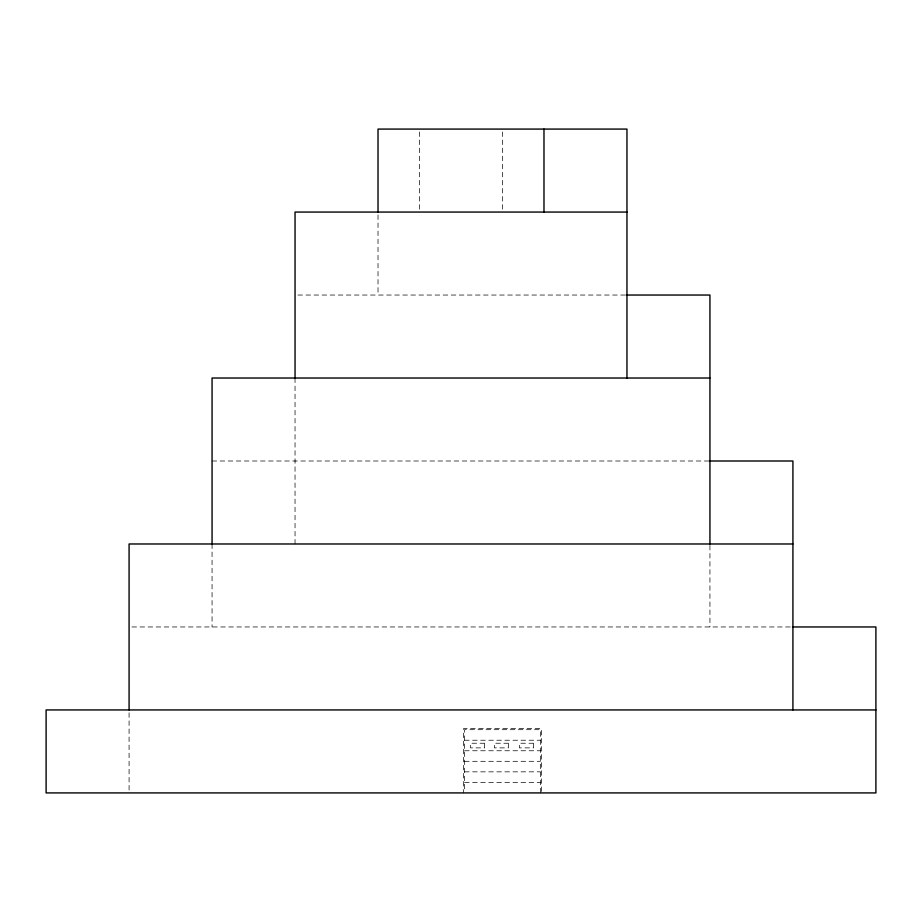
<?xml version="1.0" encoding="UTF-8"?>
<svg xmlns="http://www.w3.org/2000/svg" width="922" height="922" viewBox="0 0 922 922"><rect width="100%" height="100%" fill="white"/><g stroke="black" fill="none" stroke-linecap="round" stroke-linejoin="round"><path stroke-width="0.69" stroke-dasharray="4.61 3.46" d="M297.898 295.04L626.384 295.04M212.06 461L709.94 461M131.938 626.96L792.92 626.96M464.55 740.228L540.43 740.228M464.55 750.762L540.43 750.762M464.55 761.307L540.43 761.307M464.55 771.841L540.43 771.841M464.55 782.386L540.43 782.386M709.94 545.409L709.94 626.96M541.479 791.491L541.479 728.634L463.501 728.634L463.501 792.92M540.43 792.92L540.43 729.694L464.55 729.694L464.55 791.606M502.49 131.938L502.49 212.06M419.51 131.938L419.51 212.06M378.02 214.918L378.02 295.04M295.04 378.02L295.04 543.98M212.06 543.98L212.06 626.96M129.08 712.798L129.08 791.491M484.661 743.236L470.566 743.236L470.566 747.88L484.661 747.88L484.661 743.236M508.46 743.236L494.365 743.236L494.365 747.88L508.46 747.88L508.46 743.236M533.573 743.236L519.478 743.236L519.478 747.88L533.573 747.88L533.573 743.236"/><path stroke-width="1.38" d="M626.96 212.06L295.04 212.06L295.04 378.02M626.384 295.04L709.94 295.04L709.94 543.98M709.94 378.02L212.06 378.02L212.06 543.98M709.525 461L792.92 461L792.92 709.94M792.92 543.98L129.08 543.98L129.08 709.94M792.436 626.96L875.9 626.96L875.9 792.92L46.1 792.92L46.1 709.94L875.9 709.94M626.96 378.02L626.96 129.08L378.02 129.08L378.02 212.06M543.98 129.08L543.98 212.06"/></g></svg>
